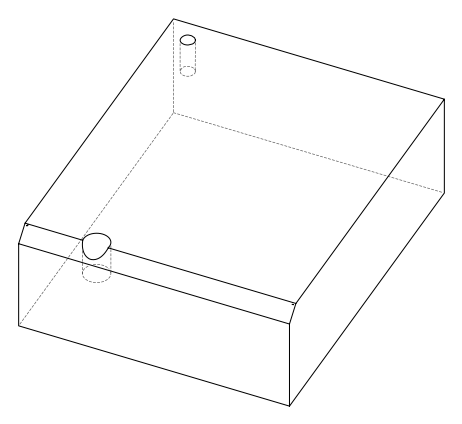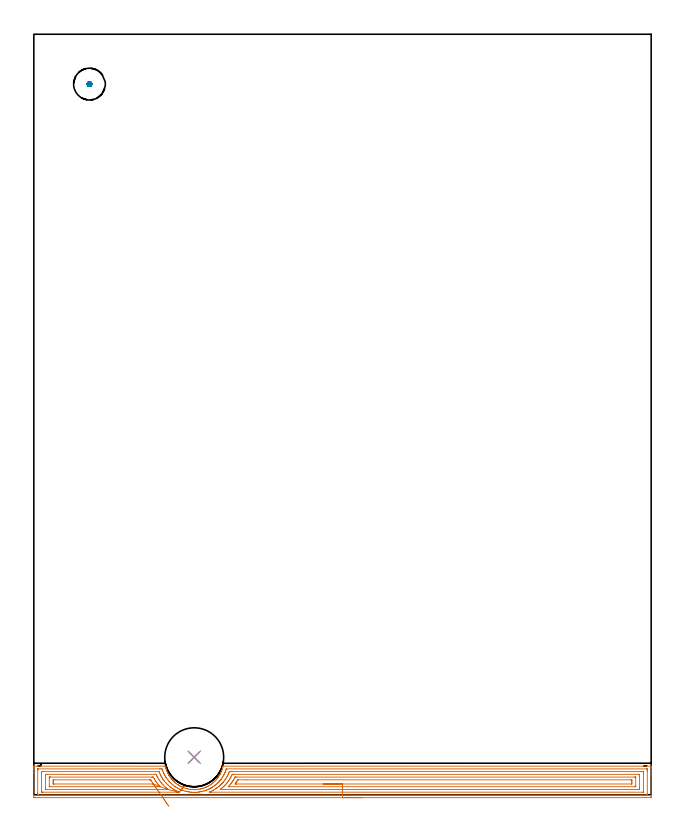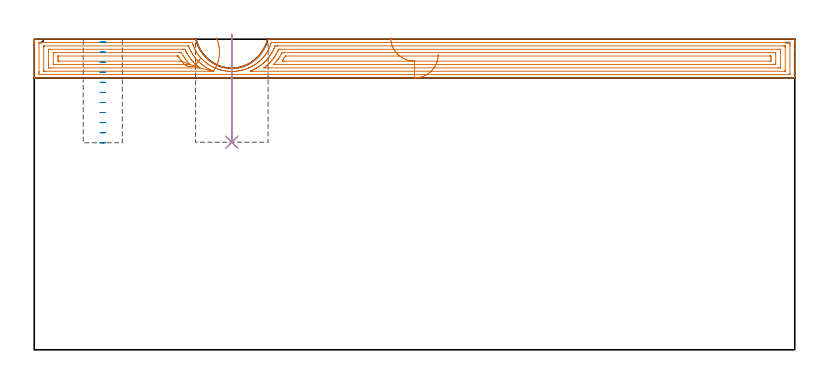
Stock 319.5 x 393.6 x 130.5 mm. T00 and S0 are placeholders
(PLAN: 4 operations, 3 tool changes, 16.1 min)
(1 AREA_MILL | FG_CHAMFER_SURFACE | UGT0205_001 | 15.2 min | 42382 mm3)
(2 MILL_BLIND_HOLE_FROM_SOLID_MATERIAL | STEP1POCKET | UGT0201_132 | Spiral | 0.51 min | 9191 mm3)
(3 INDEXABLE_INSERT_DRILL_BLIND_HOLE_FROM_SOLID | STEP1POCKET_1 | NXT0302_010 | 0.18 min | 12656 mm3)
(4 DRILL_TO_ENLARGE_BLIND_HOLE | STEP1POCKET_1 | UGT0301_381 | 0.18 min | 17638 mm3)
(TOOL UGT0205_001 | Chamfer Mill 20 x 3 x 45 deg. | D20 FL50 Z2)
(TOOL UGT0201_132 | Carbide End Mill 14.0 | D14 FL30 Z4)
(TOOL NXT0302_010 | Index. Insert Drill 19.5mm [880-D1950L25-05] | D19.5 PA176 FL98 Z2)
(TOOL UGT0301_381 | Twist Drill Flat Bottom 30.5 mm | D30.5 PA180 FL175 Z2)
(OP 1 AREA_MILL)
G17 G21 G94 G90
T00 M6
G54
G17 G0 G90 X169.75 Y-1.5 S1061 M3
G43 Z140.5 H0
Z124.2
G94 G1 X169.712 Z123.328 F250.
X169.598 Z122.463
X169.409 Z121.612
X169.147 Z120.78
X168.813 Z119.974
X168.41 Z119.2
X167.942 Z118.464
X167.41 Z117.772
X166.821 Z117.129
X166.178 Z116.54
X165.486 Z116.008
X164.75 Z115.54
X163.976 Z115.137
X163.17 Z114.803
X162.338 Z114.541
X161.486 Z114.352
X160.622 Z114.238
X159.75 Z114.2
X0.626
X0.311 Y-1.497 Z114.202
X0.01 Y-1.492 Z114.206
X0. Y-1.187 Z114.511
Y11.548 Z127.243
Y12.972 Z128.668
Y13.33 Z129.025
Y14.045 Z129.745
Y14.335 Z130.034
X0.007 Y14.748 Z130.44
X0.01 Y14.797 Z130.488
X0.18 Y14.8 Z130.5
X67.673
X68.069 Y14.793 Z130.493
X68.29 Y13.911 Z129.609
X68.308 Y13.845 Z129.544
X68.414 Y13.467 Z129.165
X68.567 Y12.985 Z128.684
X68.62 Y12.831 Z128.53
X68.893 Y12.139 Z127.836
X68.957 Y11.994 Z127.689
X69.151 Y11.548 Z127.248
X69.281 Y11.252 Z126.95
X69.354 Y11.103 Z126.8
X69.394 Y11.019 Z126.717
X69.461 Y10.89 Z126.588
X69.513 Y10.788 Z126.486
X69.586 Y10.658 Z126.354
X69.759 Y10.347 Z126.046
X69.84 Y10.212 Z125.908
X69.902 Y10.105 Z125.804
X70.012 Y9.92 Z125.619
X70.057 Y9.849 Z125.548
X70.109 Y9.767 Z125.464
X70.154 Y9.694 Z125.393
X70.29 Y9.48 Z125.179
X70.407 Y9.305 Z125.003
X70.926 Y8.593 Z124.292
X71.11 Y8.357 Z124.056
X71.3 Y8.123 Z123.822
X71.68 Y7.689 Z123.385
X71.955 Y7.392 Z123.088
X72.055 Y7.288 Z122.987
X72.143 Y7.197 Z122.896
X72.194 Y7.145 Z122.843
X72.246 Y7.095 Z122.791
X72.351 Y6.992 Z122.691
X72.441 Y6.904 Z122.604
X72.527 Y6.822 Z122.519
X72.553 Y6.798 Z122.494
X72.68 Y6.679 Z122.379
X72.739 Y6.625 Z122.325
X72.804 Y6.566 Z122.264
X72.878 Y6.502 Z122.198
X73.037 Y6.361 Z122.057
X73.087 Y6.316 Z122.013
X73.55 Y5.935 Z121.634
X73.981 Y5.607 Z121.305
X74.355 Y5.343 Z121.042
X74.385 Y5.323 Z121.022
X74.825 Y5.03 Z120.729
X74.874 Y4.997 Z120.696
X75.272 Y4.761 Z120.458
X75.318 Y4.733 Z120.431
X75.44 Y4.664 Z120.363
X75.767 Y4.481 Z120.178
X76.383 Y4.164 Z119.86
X76.612 Y4.06 Z119.756
X76.661 Y4.038 Z119.734
X76.889 Y3.943 Z119.64
X77.059 Y3.874 Z119.568
X77.554 Y3.667 Z119.367
X78.448 Y3.351 Z119.05
X78.684 Y3.276 Z118.976
X78.951 Y3.201 Z118.901
X79.012 Y3.185 Z118.884
X79.294 Y3.115 Z118.812
X79.341 Y3.103 Z118.8
X80.235 Y2.915 Z118.612
X81.031 Y2.791 Z118.487
X81.128 Y2.775 Z118.472
X81.935 Y2.699 Z118.395
X82.021 Y2.69 Z118.387
X82.13 Y2.684 Z118.381
X82.468 Y2.665 Z118.362
X82.576 Y2.662 Z118.358
X82.683 Y2.658 Z118.355
X82.803 Y2.655 Z118.349
X82.87 Y2.656 Z118.347
X83.18 Y2.66 Z118.351
X83.361 Z118.355
X83.364
X83.764 Y2.677 Z118.368
X83.808 Y2.679 Z118.37
X84.255 Y2.709 Z118.402
X84.658 Y2.753 Z118.443
X84.702 Y2.757 Z118.448
X85.595 Y2.884 Z118.581
X86.209 Y3.009 Z118.705
X86.446 Y3.058 Z118.752
X86.489 Y3.066 Z118.761
X86.974 Y3.189 Z118.888
X87.316 Y3.277 Z118.975
X87.382 Y3.297 Z118.995
X87.83 Y3.441 Z119.141
X88.276 Y3.598 Z119.295
X88.664 Y3.747 Z119.447
X88.724 Y3.77 Z119.47
X89.128 Y3.941 Z119.639
X89.169 Y3.958 Z119.656
X89.617 Y4.163 Z119.861
X90.062 Y4.39 Z120.087
X90.511 Y4.636 Z120.333
X90.956 Y4.894 Z120.594
X91.203 Y5.048 Z120.748
X91.849 Y5.488 Z121.188
X92.257 Y5.793 Z121.489
X92.412 Y5.908 Z121.605
X92.45 Y5.935 Z121.633
X92.743 Y6.174 Z121.873
X93.473 Y6.822 Z122.519
X93.636 Y6.976 Z122.672
X93.991 Y7.337 Z123.036
X94.338 Y7.707 Z123.406
X94.491 Y7.881 Z123.579
X94.53 Y7.924 Z123.622
X94.789 Y8.245 Z123.944
X94.939 Y8.431 Z124.127
X95.071 Y8.593 Z124.292
X95.087 Y8.615 Z124.314
X95.156 Y8.705 Z124.404
X95.284 Y8.877 Z124.572
X95.385 Y9.01 Z124.709
X95.423 Y9.059 Z124.758
X95.704 Y9.479 Z125.179
X96.056 Y10.045 Z125.745
X96.159 Y10.212 Z125.908
X96.255 Y10.366 Z126.065
X96.279 Y10.407 Z126.107
X96.302 Y10.447 Z126.147
X96.316 Y10.47 Z126.17
X96.41 Y10.658 Z126.353
X96.569 Y10.971 Z126.667
X96.712 Y11.252 Z126.951
X96.984 Y11.852 Z127.55
X97.047 Y11.994 Z127.689
X97.113 Y12.139 Z127.836
X97.173 Y12.283 Z127.982
X97.21 Y12.371 Z128.07
X97.439 Y13.024 Z128.723
X97.531 Y13.33 Z129.027
X97.707 Y13.911 Z129.609
X97.784 Y14.22 Z129.914
X97.865 Y14.537 Z130.233
X97.91 Y14.703 Z130.396
X97.94 Y14.797 Z130.489
X98.067 Y14.8 Z130.5
X319.321
X319.49 Y14.797 Z130.488
X319.493 Y14.748 Z130.44
X319.5 Y14.334 Z130.034
Y14.045 Z129.745
Y13.33 Z129.025
Y12.081 Z127.778
Y10.658 Z126.353
Y-0.92 Z114.777
X319.498 Y-1.189 Z114.509
X319.49 Y-1.492 Z114.206
X319.186 Y-1.499 Z114.199
X159.75 Y-1.5 Z114.2
Y-0.086 Z115.614
X2.358 Y-0.085 Z115.615
X2.245 Y-0.083 Z115.617
X2.028 Y-0.079 Z115.621
X2.01 Y-0.03 Z115.67
X2.003 Y0.381 Z116.081
X2.001 Y0.861 Z116.561
X2. Y1.274 Z116.974
X2.001 Y12.851 Z128.551
X2.008 Y13.33 Z129.03
X2.01 Y13.374 Z129.074
X2.189 Y13.381 Z129.081
X2.302 Y13.385 Z129.085
X2.358 Y13.386 Z129.086
X2.414
X64.991
X65.832 Y13.382 Z129.082
X65.885 Y13.379 Z129.079
X66.403 Y13.33 Z129.03
X66.655 Y12.562 Z128.262
X66.701 Y12.439 Z128.139
X66.779 Y12.235 Z127.935
X67.067 Y11.548 Z127.248
X67.277 Y11.052 Z126.752
X67.465 Y10.658 Z126.358
X67.673 Y10.241 Z125.941
X67.945 Y9.767 Z125.467
X68.335 Y9.108 Z124.808
X68.484 Y8.877 Z124.577
X68.567 Y8.752 Z124.452
X69.129 Y7.986 Z123.686
X69.461 Y7.555 Z123.255
X69.672 Y7.305 Z123.005
X69.857 Y7.095 Z122.795
X70.355 Y6.552 Z122.252
X70.699 Y6.205 Z121.905
X71.249 Y5.687 Z121.387
X71.679 Y5.314 Z121.014
X72.143 Y4.938 Z120.638
X72.838 Y4.423 Z120.123
X73.037 Y4.283 Z119.983
X73.473 Y3.989 Z119.689
X73.931 Y3.711 Z119.411
X74. Y3.671 Z119.371
X74.247 Y3.533 Z119.233
X74.825 Y3.224 Z118.924
X75.451 Y2.908 Z118.608
X75.718 Y2.792 Z118.492
X76.075 Y2.642 Z118.342
X76.612 Y2.427 Z118.127
X76.956 Y2.3 Z118.
X77.506 Y2.11 Z117.81
X78.282 Y1.869 Z117.569
X78.439 Y1.828 Z117.528
X78.753 Y1.752 Z117.452
X79.294 Y1.638 Z117.338
X79.437 Y1.609 Z117.309
X80.188 Y1.48 Z117.18
X80.513 Y1.428 Z117.128
X81.082 Y1.358 Z117.058
X81.519 Y1.316 Z117.016
X81.976 Y1.28 Z116.98
X82.475 Y1.254 Z116.954
X82.87 Y1.244 Z116.944
X83.373 Y1.25 Z116.95
X83.764 Y1.264 Z116.964
X84.228 Y1.29 Z116.99
X84.658 Y1.325 Z117.025
X85.045 Y1.366 Z117.066
X85.552 Y1.438 Z117.138
X85.825 Y1.479 Z117.179
X86.446 Y1.589 Z117.289
X86.583 Y1.615 Z117.315
X87.234 Y1.752 Z117.452
X87.319 Y1.773 Z117.473
X87.355 Y1.782 Z117.482
X88.115 Y1.987 Z117.687
X88.234 Y2.022 Z117.722
X88.702 Y2.176 Z117.876
X89.128 Y2.325 Z118.025
X89.359 Y2.412 Z118.112
X89.953 Y2.642 Z118.342
X90.01 Y2.666 Z118.366
X90.022 Y2.671 Z118.371
X90.614 Y2.942 Z118.642
X90.916 Y3.089 Z118.789
X91.211 Y3.239 Z118.939
X91.763 Y3.533 Z119.233
X91.8 Y3.553 Z119.253
X91.81 Y3.559 Z119.259
X92.349 Y3.886 Z119.586
X92.704 Y4.113 Z119.813
X92.89 Y4.237 Z119.937
X93.161 Y4.423 Z120.123
X93.415 Y4.605 Z120.305
X93.598 Y4.739 Z120.439
X93.924 Y4.989 Z120.689
X94.325 Y5.314 Z121.014
X94.415 Y5.39 Z121.09
X94.491 Y5.457 Z121.157
X94.884 Y5.813 Z121.513
X95.313 Y6.205 Z121.905
X95.385 Y6.277 Z121.977
X95.783 Y6.699 Z122.399
X96.153 Y7.095 Z122.795
X96.213 Y7.162 Z122.862
X96.279 Y7.24 Z122.94
X96.612 Y7.655 Z123.355
X96.875 Y7.986 Z123.686
X97.004 Y8.154 Z123.854
X97.173 Y8.38 Z124.08
X97.375 Y8.676 Z124.376
X97.506 Y8.877 Z124.577
X97.724 Y9.219 Z124.919
X98.067 Y9.767 Z125.467
X98.374 Y10.353 Z126.053
X98.527 Y10.658 Z126.358
X98.668 Y10.95 Z126.65
X98.947 Y11.548 Z127.248
X98.961 Y11.581 Z127.281
X99.201 Y12.2 Z127.9
X99.287 Y12.439 Z128.139
X99.429 Y12.863 Z128.563
X99.58 Y13.33 Z129.03
X99.593 Y13.361 Z129.061
X99.599 Y13.373 Z129.073
X99.631 Y13.379 Z129.079
X99.743 Y13.384 Z129.084
X99.799 Y13.385 Z129.085
X317.142
X317.255 Y13.383 Z129.083
X317.472 Y13.379 Z129.079
X317.49 Y13.33 Z129.03
X317.497 Y12.919 Z128.619
X317.499 Y12.439 Z128.139
X317.5 Y12.026 Z127.726
X317.499 Y0.449 Z116.149
X317.492 Y-0.03 Z115.67
X317.49 Y-0.074 Z115.626
X317.311 Y-0.081 Z115.619
X317.198 Y-0.085 Z115.615
X317.142 Y-0.086 Z115.614
X317.086
X159.75
Y1.328 Z117.028
X91.81 Y1.329 Z117.029
X91.339 Y1.33 Z117.03
X90.981 Y1.334 Z117.034
X90.916 Y1.335 Z117.035
X90.805 Y1.351 Z117.051
X90.873 Y1.382 Z117.082
X90.916 Y1.402 Z117.102
X91.159 Y1.509 Z117.209
X91.708 Y1.752 Z117.452
X91.777 Y1.784 Z117.484
X91.81 Y1.8 Z117.5
X92.368 Y2.086 Z117.786
X92.704 Y2.264 Z117.964
X92.948 Y2.399 Z118.099
X93.375 Y2.642 Z118.342
X93.515 Y2.725 Z118.425
X93.598 Y2.776 Z118.476
X94.057 Y3.075 Z118.775
X94.491 Y3.363 Z119.063
X94.592 Y3.433 Z119.133
X94.731 Y3.533 Z119.233
X95.107 Y3.811 Z119.511
X95.385 Y4.021 Z119.721
X95.609 Y4.201 Z119.901
X95.877 Y4.423 Z120.123
X96.092 Y4.61 Z120.31
X96.279 Y4.775 Z120.475
X96.561 Y5.033 Z120.733
X96.862 Y5.314 Z121.014
X97.02 Y5.467 Z121.167
X97.173 Y5.622 Z121.322
X97.457 Y5.922 Z121.622
X97.718 Y6.205 Z121.905
X97.882 Y6.389 Z122.089
X98.067 Y6.604 Z122.304
X98.288 Y6.876 Z122.576
X98.462 Y7.095 Z122.795
X98.68 Y7.376 Z123.076
X98.961 Y7.745 Z123.445
X99.06 Y7.888 Z123.588
X99.126 Y7.986 Z123.686
X99.412 Y8.428 Z124.128
X99.698 Y8.877 Z124.577
X99.758 Y8.973 Z124.673
X99.855 Y9.132 Z124.832
X100.081 Y9.542 Z125.242
X100.199 Y9.767 Z125.467
X100.384 Y10.131 Z125.831
X100.641 Y10.658 Z126.358
X100.676 Y10.731 Z126.431
X100.749 Y10.893 Z126.593
X100.945 Y11.353 Z127.053
X101.169 Y11.903 Z127.603
X101.19 Y11.947 Z127.647
X101.199 Y11.964 Z127.664
X101.224 Y11.966 Z127.666
X101.643 Y11.97 Z127.67
X102.113 Y11.971 Z127.671
X102.537 Y11.972 Z127.672
X314.873 Y11.971 Z127.671
X315.298 Y11.969 Z127.669
X315.439 Y11.967 Z127.667
X315.481 Y11.965 Z127.665
X315.49 Y11.884 Z127.584
X315.495 Y11.75 Z127.45
X315.499 Y11.548 Z127.248
X315.5 Y11.347 Z127.047
Y1.752 Z117.452
X315.499 Y1.552 Z117.252
X315.49 Y1.349 Z117.049
X315.488 Y1.334 Z117.034
X315.482 Y1.332 Z117.032
X315.457 Y1.33 Z117.03
X315.404 Y1.329 Z117.029
X315.298 Y1.328 Z117.028
X159.75
Y2.743 Z118.443
X97.072
X96.56 Y2.748 Z118.448
X96.464 Y2.75 Z118.45
X96.516 Y2.793 Z118.493
X96.612 Y2.87 Z118.57
X96.798 Y3.016 Z118.716
X97.058 Y3.222 Z118.922
X97.173 Y3.315 Z119.015
X97.429 Y3.533 Z119.233
X97.769 Y3.83 Z119.53
X98.067 Y4.096 Z119.796
X98.238 Y4.253 Z119.953
X98.417 Y4.423 Z120.123
X98.69 Y4.693 Z120.393
X98.961 Y4.966 Z120.666
X99.13 Y5.145 Z120.845
X99.285 Y5.314 Z121.014
X99.553 Y5.615 Z121.315
X99.855 Y5.965 Z121.665
X99.963 Y6.097 Z121.797
X100.049 Y6.205 Z121.905
X100.355 Y6.597 Z122.297
X100.741 Y7.095 Z122.795
X100.749 Y7.107 Z122.807
X101.099 Y7.637 Z123.337
X101.325 Y7.986 Z123.686
X101.448 Y8.18 Z123.88
X101.643 Y8.493 Z124.193
X101.783 Y8.737 Z124.437
X101.86 Y8.877 Z124.577
X102.094 Y9.318 Z125.018
X102.325 Y9.767 Z125.467
X102.395 Y9.908 Z125.608
X102.537 Y10.204 Z125.904
X102.683 Y10.512 Z126.212
X102.701 Y10.545 Z126.245
X102.739 Y10.55 Z126.25
X102.836 Y10.553 Z126.253
X103.034 Y10.556 Z126.256
X103.431 Y10.557 Z126.257
X103.532
X312.717
X313.428 Y10.555 Z126.255
X313.467 Y10.553 Z126.253
X313.485 Y10.551 Z126.251
X313.49 Y10.536 Z126.236
X313.494 Y10.428 Z126.128
X313.498 Y10.211 Z125.911
X313.5 Y9.777 Z125.477
Y3.543 Z119.243
X313.498 Y3.092 Z118.792
X313.494 Y2.872 Z118.572
X313.49 Y2.763 Z118.463
X313.484 Y2.749 Z118.449
X313.461 Y2.747 Z118.447
X313.407 Y2.745 Z118.445
X312.616 Y2.743 Z118.443
X312.515
X159.75
Y4.157 Z119.857
X101.016
X100.888 Y4.158 Z119.858
X100.749 Y4.161 Z119.861
X100.633 Y4.164 Z119.864
X100.696 Y4.242 Z119.942
X100.749 Y4.307 Z120.007
X100.805 Y4.368 Z120.068
X100.854 Y4.423 Z120.123
X101.603 Y5.274 Z120.974
X101.639 Y5.318 Z121.018
X102.031 Y5.818 Z121.518
X102.332 Y6.205 Z121.905
X102.421 Y6.321 Z122.021
X102.537 Y6.478 Z122.178
X102.786 Y6.847 Z122.547
X102.949 Y7.095 Z122.795
X103.137 Y7.388 Z123.088
X103.431 Y7.852 Z123.552
X103.481 Y7.936 Z123.636
X103.51 Y7.986 Z123.686
X103.8 Y8.509 Z124.209
X104.001 Y8.877 Z124.577
X104.116 Y9.085 Z124.785
X104.14 Y9.126 Z124.826
X104.193 Y9.136 Z124.836
X104.325 Y9.138 Z124.838
X104.952 Y9.142 Z124.842
X310.828 Y9.143 Z124.843
X311.457 Y9.14 Z124.84
X311.483 Y9.137 Z124.837
X311.49 Y9.135 Z124.835
X311.496 Y9.101 Z124.801
X311.499 Y8.877 Z124.577
X311.5 Y4.645 Z120.345
X311.498 Y4.423 Z120.123
X311.494 Y4.256 Z119.956
X311.49 Y4.175 Z119.875
X311.481 Y4.163 Z119.863
X311.439 Y4.161 Z119.861
X311.363 Y4.159 Z119.859
X311.095 Y4.157 Z119.857
X310.828
X159.75
Y5.571 Z121.271
X104.961
X104.526 Y5.573 Z121.273
X104.325 Y5.575 Z121.275
X104.162 Y5.578 Z121.278
X104.239 Y5.715 Z121.415
X104.257 Y5.744 Z121.444
X104.325 Y5.841 Z121.541
X104.472 Y6.058 Z121.758
X104.569 Y6.205 Z121.905
X104.824 Y6.598 Z122.298
X105.144 Y7.095 Z122.795
X105.173 Y7.141 Z122.841
X105.219 Y7.214 Z122.914
X105.51 Y7.696 Z123.396
X105.526 Y7.72 Z123.42
X105.558 Y7.722 Z123.422
X105.636 Y7.726 Z123.426
X105.795 Y7.728 Z123.428
X109.931 Y7.729 Z123.429
X309.04 Y7.728 Z123.428
X309.3 Y7.727 Z123.427
X309.423 Y7.724 Z123.424
X309.479 Y7.722 Z123.422
X309.49 Y7.695 Z123.395
X309.497 Y7.531 Z123.231
X309.499 Y7.095 Z122.795
X309.5 Y6.637 Z122.337
Y6.205 Z121.905
X309.498 Y5.749 Z121.449
X309.49 Y5.595 Z121.295
X309.488 Y5.577 Z121.277
X309.476 Y5.575 Z121.275
X309.438 Y5.573 Z121.273
X309.358 Y5.572 Z121.272
X159.75 Y5.571 Z121.271
X158.878 Z121.309
X158.014 Z121.423
X157.162 Z121.612
X156.33 Z121.874
X155.524 Z122.208
X154.75 Z122.611
X154.014 Z123.08
X153.322 Z123.611
X152.679 Z124.2
X152.09 Z124.843
X151.558 Z125.535
X151.09 Z126.271
X150.687 Z127.045
X150.353 Z127.851
X150.091 Z128.683
X149.902 Z129.535
X149.788 Z130.4
X149.75 Z131.271
G0 Z140.5
X76.47 Y2.78
Z131.054
G1 X76.793 Y3.16 Z130.338
X77.073 Y3.491 Z129.581
X77.31 Y3.77 Z128.789
X77.502 Y3.995 Z127.969
X77.646 Y4.165 Z127.125
X77.743 Y4.279 Z126.266
X77.79 Y4.334 Z125.396
X77.788 Y4.332 Z124.524
X77.737 Y4.272 Z123.655
X77.637 Y4.155 Z122.796
X77.49 Y3.981 Z121.955
X77.295 Y3.751 Z121.136
X77.054 Y3.468 Z120.346
X76.771 Y3.134 Z119.592
X76.445 Y2.751 Z118.879
X76.081 Y2.322 Z118.213
X75.68 Y1.85 Z117.598
X75.247 Y1.339 Z117.039
X75.243 Y1.335 Z117.035
X74.976 Y1.331 Z117.031
X74.825 Y1.33 Z117.03
X74.355 Y1.329 Z117.029
X73.931 Y1.328 Z117.028
X4.627 Y1.329 Z117.029
X4.202 Y1.331 Z117.031
X4.061 Y1.333 Z117.033
X4.019 Y1.335 Z117.035
X4.01 Y1.416 Z117.116
X4.005 Y1.55 Z117.25
X4.001 Y1.752 Z117.452
X4. Y1.953 Z117.653
X4.001 Y11.548 Z127.248
Y11.748 Z127.448
X4.01 Y11.951 Z127.651
X4.012 Y11.966 Z127.666
X4.018 Y11.968 Z127.668
X4.043 Y11.97 Z127.67
X4.096 Y11.971 Z127.671
X4.202
X64.567
X64.7 Y11.969 Z127.669
X64.766 Y11.967 Z127.667
X64.793 Y11.965 Z127.665
X64.811 Y11.931 Z127.631
X64.966 Y11.573 Z127.273
X64.991 Y11.512 Z127.212
X65.364 Y10.658 Z126.358
X65.682 Y9.97 Z125.67
X65.788 Y9.767 Z125.467
X65.885 Y9.588 Z125.288
X66.307 Y8.877 Z124.577
X66.485 Y8.584 Z124.284
X66.779 Y8.119 Z123.819
X66.873 Y7.986 Z123.686
X67.111 Y7.655 Z123.355
X67.536 Y7.095 Z122.795
X67.673 Y6.92 Z122.62
X68.291 Y6.205 Z121.905
X68.567 Y5.902 Z121.602
X69.144 Y5.314 Z121.014
X69.461 Y5.015 Z120.715
X70.125 Y4.423 Z120.123
X70.355 Y4.233 Z119.933
X70.747 Y3.924 Z119.624
X71.264 Y3.533 Z119.233
X72.143 Y2.94 Z118.64
X72.633 Y2.642 Z118.342
X73.037 Y2.411 Z118.111
X73.559 Y2.122 Z117.822
X73.931 Y1.936 Z117.636
X74.311 Y1.752 Z117.452
X74.825 Y1.526 Z117.226
X75.224 Y1.354 Z117.054
X75.247 Y1.339 Z117.039
X69.542 Y2.75 Z118.45
X69.522 Y2.747 Z118.447
X69.461 Y2.744 Z118.444
X69.36 Y2.743 Z118.443
X6.783
X6.073 Y2.745 Z118.445
X6.033 Y2.747 Z118.447
X6.015 Y2.749 Z118.449
X6.01 Y2.764 Z118.464
X6.006 Y2.871 Z118.571
X6.002 Y3.089 Z118.789
X6. Y3.523 Z119.223
Y9.757 Z125.457
X6.002 Y10.208 Z125.908
X6.006 Y10.428 Z126.128
X6.01 Y10.536 Z126.236
X6.017 Y10.551 Z126.251
X6.039 Y10.553 Z126.253
X6.093 Y10.555 Z126.255
X6.884 Y10.557 Z126.257
X6.985
X62.41
X63.203 Y10.556 Z126.256
X63.307 Y10.555 Z126.255
X63.311 Y10.55 Z126.25
X63.677 Y9.767 Z125.467
X63.815 Y9.479 Z125.179
X64.097 Y8.942 Z124.642
X64.135 Y8.877 Z124.577
X64.186 Y8.788 Z124.488
X64.674 Y7.986 Z123.686
X64.991 Y7.492 Z123.192
X65.279 Y7.095 Z122.795
X65.885 Y6.278 Z121.978
X65.945 Y6.205 Z121.905
X66.262 Y5.829 Z121.529
X66.715 Y5.314 Z121.014
X66.779 Y5.244 Z120.944
X67.584 Y4.423 Z120.123
X67.673 Y4.337 Z120.037
X68.559 Y3.533 Z119.233
X68.567 Y3.526 Z119.226
X68.609 Y3.491 Z119.191
X68.866 Y3.288 Z118.988
X69.461 Y2.82 Z118.52
X69.523 Y2.769 Z118.469
X69.542 Y2.75 Z118.45
X65.385 Y4.162 Z119.862
X65.379 Y4.161 Z119.861
X65.348 Y4.159 Z119.859
X65.258 Y4.157 Z119.857
X8.672
X8.043 Y4.16 Z119.86
X8.017 Y4.163 Z119.863
X8.01 Y4.165 Z119.865
X8.004 Y4.199 Z119.899
X8.001 Y4.423 Z120.123
X8. Y8.655 Z124.355
X8.002 Y8.877 Z124.577
X8.006 Y9.044 Z124.744
X8.01 Y9.125 Z124.825
X8.019 Y9.136 Z124.836
X8.061 Y9.139 Z124.839
X8.137 Y9.141 Z124.841
X8.405 Y9.143 Z124.843
X8.672
X61.148
X61.415 Y9.141 Z124.841
X61.683 Y9.137 Z124.837
X61.848 Y9.133 Z124.833
X62.309 Y8.301 Z124.001
X62.495 Y7.986 Z123.686
X62.763 Y7.534 Z123.234
X63.045 Y7.095 Z122.795
X63.203 Y6.855 Z122.555
X63.682 Y6.205 Z121.905
X64.097 Y5.652 Z121.352
X64.376 Y5.314 Z121.014
X64.991 Y4.599 Z120.299
X65.378 Y4.174 Z119.874
X65.385 Y4.162 Z119.862
X61.858 Y5.576 Z121.276
X61.851 Y5.575 Z121.275
X61.813 Y5.573 Z121.273
X61.733 Y5.572 Z121.272
X61.415 Y5.571 Z121.271
X10.46 Y5.572 Z121.272
X10.2 Y5.573 Z121.273
X10.077 Y5.576 Z121.276
X10.021 Y5.578 Z121.278
X10.01 Y5.605 Z121.305
X10.003 Y5.769 Z121.469
X10.001 Y6.205 Z121.905
X10. Y6.663 Z122.363
Y7.095 Z122.795
X10.002 Y7.551 Z123.251
X10.01 Y7.705 Z123.405
X10.012 Y7.723 Z123.423
X10.024 Y7.725 Z123.425
X10.063 Y7.727 Z123.427
X10.142 Y7.728 Z123.428
X59.886 Y7.729 Z123.429
X60.203 Y7.727 Z123.427
X60.362 Y7.725 Z123.425
X60.44 Y7.722 Z123.422
X60.475 Y7.714 Z123.414
X60.521 Y7.65 Z123.35
X60.731 Y7.305 Z123.005
X60.861 Y7.095 Z122.795
X61.415 Y6.213 Z121.913
X61.421 Y6.205 Z121.905
X61.858 Y5.576 Z121.276
X62.255 Y5.002 Z120.751
X62.676 Y4.393 Z120.29
X63.119 Y3.754 Z119.895
X63.58 Y3.089 Z119.569
X64.055 Y2.402 Z119.315
X64.541 Y1.701 Z119.135
X65.034 Y0.989 Z119.03
X65.53 Y0.272 Z119.001
X66.026 Y-0.444 Z119.047
X66.518 Y-1.155 Z119.17
X67.001 Y-1.853 Z119.367
X67.473 Y-2.535 Z119.638
X67.93 Y-3.195 Z119.98
X68.368 Y-3.828 Z120.39
X68.785 Y-4.429 Z120.866
X69.176 Y-4.994 Z121.404
X69.538 Y-5.518 Z122.
X69.87 Y-5.997 Z122.649
G0 Z140.5
M5
M2
(OP 2 MILL_BLIND_HOLE_FROM_SOLID_MATERIAL)
G17 G21 G94 G90
T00 M6
G54
G17 G0 G90 X28.8 Y367.8 S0 M3
G43 Z140.5 H0
Z129.273
G94 G3 X29.4 Y368.4 R0.6 F250.
X28.8 Y369. R0.6
X27.6 Y367.8 R1.2
X28.8 Y369. R-1.2
X28.2 Y368.4 R0.6
X28.8 Y367.8 R0.6
G0 Z125.045
G3 X29.4 Y368.4 R0.6
X28.8 Y369. R0.6
X27.6 Y367.8 R1.2
X28.8 Y369. R-1.2
X28.2 Y368.4 R0.6
X28.8 Y367.8 R0.6
G0 Z120.818
G3 X29.4 Y368.4 R0.6
X28.8 Y369. R0.6
X27.6 Y367.8 R1.2
X28.8 Y369. R-1.2
X28.2 Y368.4 R0.6
X28.8 Y367.8 R0.6
G0 Z116.591
G3 X29.4 Y368.4 R0.6
X28.8 Y369. R0.6
X27.6 Y367.8 R1.2
X28.8 Y369. R-1.2
X28.2 Y368.4 R0.6
X28.8 Y367.8 R0.6
G0 Z112.364
G3 X29.4 Y368.4 R0.6
X28.8 Y369. R0.6
X27.6 Y367.8 R1.2
X28.8 Y369. R-1.2
X28.2 Y368.4 R0.6
X28.8 Y367.8 R0.6
G0 Z108.136
G3 X29.4 Y368.4 R0.6
X28.8 Y369. R0.6
X27.6 Y367.8 R1.2
X28.8 Y369. R-1.2
X28.2 Y368.4 R0.6
X28.8 Y367.8 R0.6
G0 Z103.909
G3 X29.4 Y368.4 R0.6
X28.8 Y369. R0.6
X27.6 Y367.8 R1.2
X28.8 Y369. R-1.2
X28.2 Y368.4 R0.6
X28.8 Y367.8 R0.6
G0 Z99.682
G3 X29.4 Y368.4 R0.6
X28.8 Y369. R0.6
X27.6 Y367.8 R1.2
X28.8 Y369. R-1.2
X28.2 Y368.4 R0.6
X28.8 Y367.8 R0.6
G0 Z95.455
G3 X29.4 Y368.4 R0.6
X28.8 Y369. R0.6
X27.6 Y367.8 R1.2
X28.8 Y369. R-1.2
X28.2 Y368.4 R0.6
X28.8 Y367.8 R0.6
G0 Z91.227
G3 X29.4 Y368.4 R0.6
X28.8 Y369. R0.6
X27.6 Y367.8 R1.2
X28.8 Y369. R-1.2
X28.2 Y368.4 R0.6
X28.8 Y367.8 R0.6
G0 Z87.
G3 X29.4 Y368.4 R0.6
X28.8 Y369. R0.6
X27.6 Y367.8 R1.2
X28.8 Y369. R-1.2
X28.2 Y368.4 R0.6
X28.8 Y367.8 R0.6
G0 Z140.5
M5
M2
(OP 3 INDEXABLE_INSERT_DRILL_BLIND_HOLE_FROM_SOLID)
G17 G21 G94 G90
T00 M6
G54
G17 G0 G90 X83. Y19.4 S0 M3
G43 Z140.5 H1
G94 G81 G98 Z87.2 F250. R132.5
G80
M5
M2
(OP 4 DRILL_TO_ENLARGE_BLIND_HOLE)
G17 G21 G94 G90
T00 M6
G54
G17 G0 G90 X83. Y19.4 S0 M3
G43 Z140.5 H0
G94 G81 G98 Z87.2 F250. R132.5
G80
M5
M2
